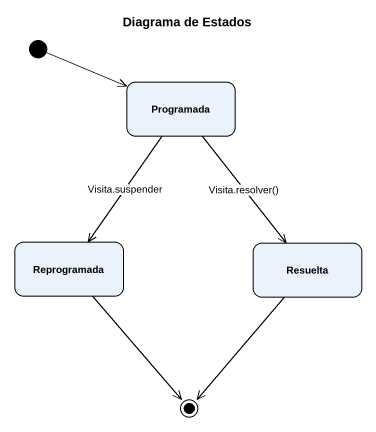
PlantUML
@startuml
title Diagrama de Estados
hide empty description
state Programada
state Reprogramada
state Resuelta
[*] -right-> Programada
Programada --> Reprogramada : Visita.suspender
Programada --> Resuelta : Visita.resolver()
Reprogramada --> [*]
Resuelta --> [*]
@enduml
